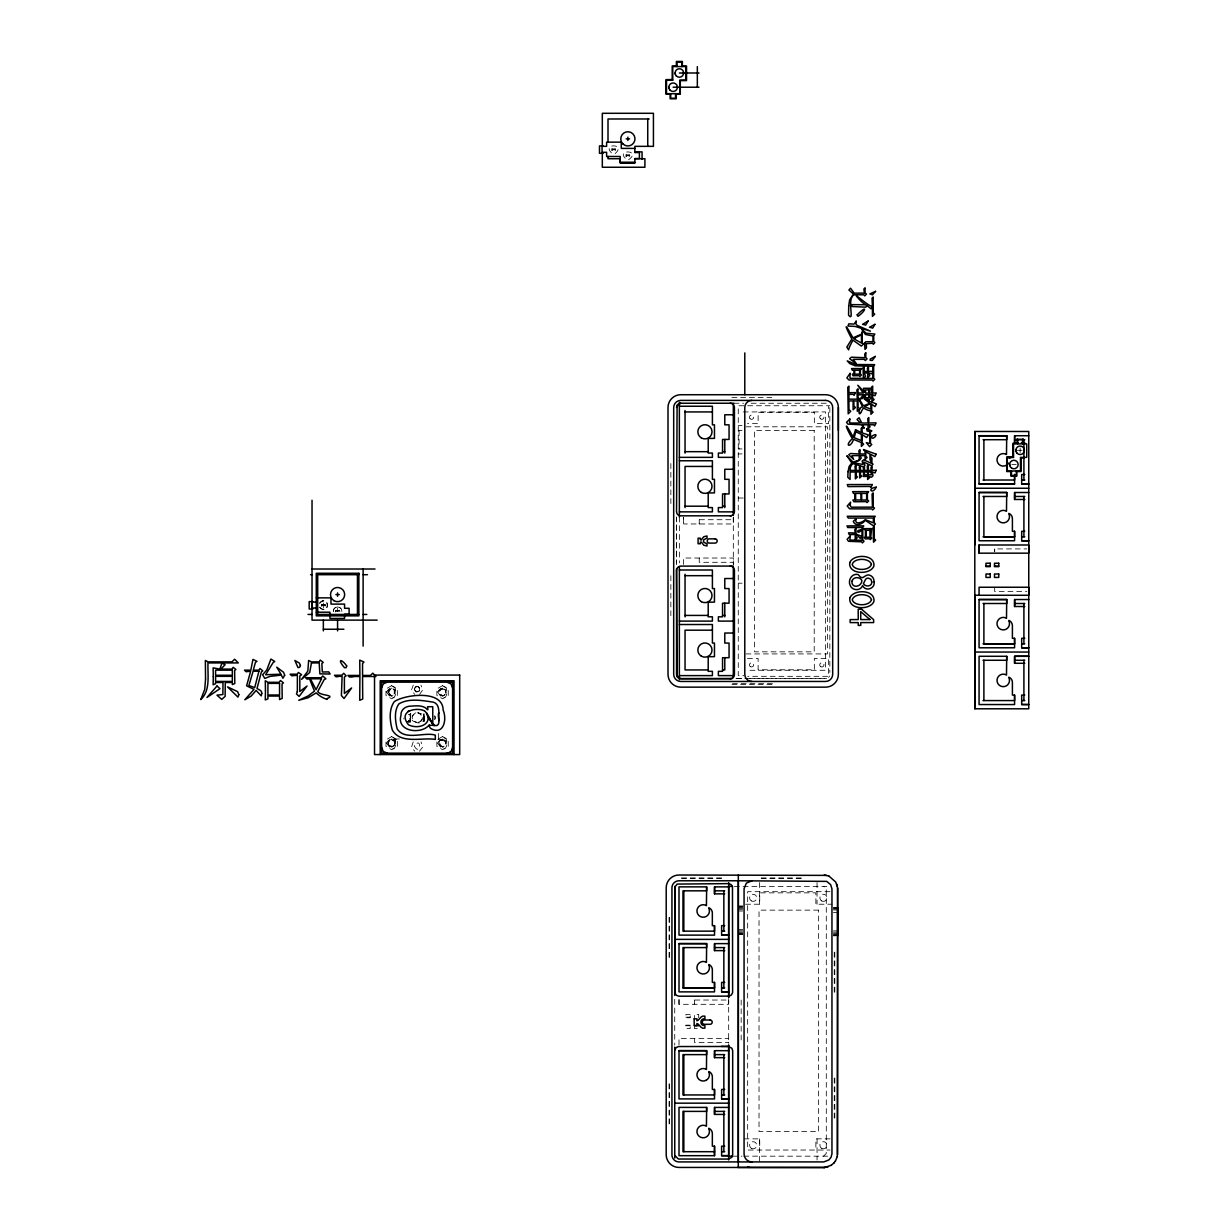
<?xml version="1.0" encoding="UTF-8"?>
<svg xmlns="http://www.w3.org/2000/svg" width="1229" height="1229" viewBox="0 0 1229 1229"><rect width="100%" height="100%" fill="white"/><g stroke="black" fill="none" stroke-linecap="round" stroke-linejoin="round"><path stroke-width="0.75" stroke-dasharray="5 3.75" d="M410.563 721.761L407.49 721.746L410.578 721.776L410.517 713.619L410.425 721.623L407.567 721.669L410.532 721.73L410.517 713.619L410.378 721.577L407.629 721.607L410.425 721.623L410.455 713.665L410.471 721.669L407.49 721.746L410.578 721.776L410.578 713.542L410.578 721.776L407.46 721.776L410.563 721.761L408.274 720.962L409.81 721.008L409.81 714.326L408.305 714.402M423.974 713.88L423.498 721.915M676.534 564.679L676.534 517.255M679.007 1044.804L679.007 1038.367L728.689 1038.367L728.689 1043.191M679.007 1004.308L679.007 997.764L679.007 1004.308L728.689 1004.308L728.689 997.764L728.674 1043.283M683.631 564.464L683.631 558.027L733.314 558.027L733.314 564.464L733.314 517.025M733.314 517.424L733.314 523.969L683.631 523.969L683.631 517.424M694.615 1038.367L694.615 1042.622L728.689 1042.622M694.615 1000.037L694.615 1004.308L694.615 1000.037L728.689 1000.037M699.24 558.027L699.24 562.298L733.314 562.298M699.24 519.713L699.24 523.969L699.24 519.713L733.314 519.713M834.23 1118.052L834.245 1075.467M834.23 992.141L834.245 949.556M834.798 1118.098L834.798 1075.513M834.798 992.202L834.798 949.618M994.676 587.247L994.676 591.502L1026.845 591.502M994.676 548.917L994.676 551.76L994.676 548.917L1026.845 548.917M423.836 721.577L423.636 713.542L423.667 721.746M423.913 713.819L424.266 721.146M424.205 721.223L424.451 716.015M415.694 687.057C417.752 683.554 421.132 691.942 419.734 689.5C420.134 684.43 412.161 687.825 417.968 686.565M416.616 692.065L415.694 691.727L419.442 690.898L416.984 692.111L414.281 689.392L415.586 691.666M333.32 611.458C332.829 605.743 342.323 605.743 341.831 611.458M414.48 689.269L414.496 689.039M445.405 741.64C433.96 734.988 443.577 755.958 445.758 741.947M418.321 691.604L417.23 691.896M445.774 744.129L445.881 742.377M404.034 717.997L403.711 718.934M445.804 693.233L445.436 690.375M394.709 743.991C395.861 738.69 386.72 739.566 388.779 744.513M394.632 744.252C397.028 736.908 384.554 740.933 388.963 745.189M414.572 688.593L415.479 686.95L414.526 688.824M394.908 744.144L394.14 745.22L394.816 744.421M319.525 603.516C329.341 593.069 330.079 617.265 319.601 607.28M419.504 690.79L419.488 688.163M418.521 687.057L419.319 687.856M434.82 719.134L434.759 716.108M394.279 745.296L393.096 746.08M445.067 694.508C441.703 699.224 435.773 687.334 444.391 689.346M434.728 719.672L435.558 717.782L434.82 715.739M413.205 741.932L411.531 747.094L414.726 751.211M413.282 685.091L411.485 690.007L414.711 694.416M444.975 694.416C438.569 700.1 437.34 685.26 444.437 689.577M393.618 745.911L392.604 746.295M419.504 694.416L422.745 690.007L420.948 685.091M419.488 751.211L422.699 747.094L421.025 741.932M444.084 746.141L443.147 746.464M615.13 153.61C626.759 143.347 600.597 143.209 612.226 153.61M611.827 150.307L615.529 148.893L615.529 150.307L611.827 150.307L611.827 148.893L615.529 148.893M626.022 156.283L629.724 154.854L629.724 156.283L626.022 156.283L626.022 154.854L629.724 154.854M321.537 606.02L325.224 604.607L325.224 606.02L321.537 606.02L321.537 604.607L325.224 604.607M335.732 611.996L335.732 610.567L339.419 610.567L339.419 611.996M415.571 712.789C400.931 725.218 433.284 725.218 418.643 712.789M418.367 722.329C424.573 720.962 421.639 710.869 415.663 713.066C406.661 717.244 417.491 727.368 423.667 720.793M392.681 746.356L389.47 745.726M628.618 159.755C642.583 149.37 613.148 149.308 627.128 159.755M443.3 746.387L441.964 746.464M322.244 600.92L323.35 600.781M336.469 607.172L337.576 607.018A4.255 4.255 0 0 1 341.831 611.274M823.507 1156.182L826.287 1153.401L826.287 889.258L825.489 887.23L823.507 886.386M391.513 739.704L396.721 739.336M391.959 746.51L391.068 746.464M409.81 721.008L407.859 721.392L410.271 721.469L410.394 713.726L410.332 721.531L407.69 721.561M445.589 741.993C442.962 735.126 434.928 745.435 442.225 746.387M410.025 721.223L407.982 721.254L410.025 721.223L410.025 714.11M731.885 397.566L774.47 397.566M733.99 403.25L743.653 403.235M751.165 403.25L825.581 403.235A4.255 4.255 0 0 1 826.687 403.389M743.929 405.754L738.26 405.754L738.26 675.474L743.929 675.474M747.693 405.754L828.53 405.754L828.53 423.636L814.335 423.636L814.335 412.283L758.124 412.283L758.124 423.636L747.478 423.636M743.238 411.93L825.565 411.93L825.565 670.281L747.063 670.281M738.26 425.526L742.039 425.526M746.034 426.801L827.409 426.801L827.409 653.92L746.034 653.92M738.26 430.488L742.039 430.488M738.26 448.938L742.039 448.938M1017.12 450.29L1022.405 450.29M738.26 453.916L742.039 453.916M1011.851 464.531L1016.214 464.531M738.26 498.022L743.929 498.022M738.26 583.191L742.039 583.191M321.23 605.037L325.746 605.037M335.732 610.567L339.419 610.567M335.333 611.274L339.972 611.274M747.478 658.437L758.124 658.437L758.124 669.79L814.335 669.79L814.335 658.437L828.53 658.437L828.53 676.319L747.693 676.319M736.678 678.608L825.581 678.623A4.255 4.255 0 0 0 826.687 678.485M736.033 678.623L747.462 678.623M749.367 678.623L825.581 678.623M732.453 683.739L773.901 683.739M731.885 684.307L774.47 684.307M395.677 738.952L399.41 738.952M681.542 877.921L724.127 877.921M761.212 877.921L803.797 877.921M681.542 878.428L724.127 878.428M761.212 878.428L803.797 878.428M734.358 886.386L828.192 886.386M830.005 891.686L747.662 891.686L747.662 1150.037L830.005 1150.037M745.527 904.221L759.722 904.221L759.722 892.853L815.872 892.853L815.872 904.221L831.956 904.221M738.322 906.065L742.654 906.065M738.322 906.234L742.654 906.234M738.322 906.725L742.654 906.725M738.322 907.509L742.654 907.509M833.385 907.647L837.61 907.647M833.385 908.139L837.61 908.139M738.322 908.538L742.654 908.538M833.385 908.938L837.61 908.938M738.322 909.737L742.654 909.737M833.385 909.967L837.61 909.967M738.322 911.027L742.654 911.027M833.385 912.456L837.61 912.456M738.322 929.477L742.654 929.477M738.322 930.768L742.654 930.768M833.385 930.906L837.61 930.906M738.322 931.966L742.654 931.966M833.385 932.196L837.61 932.196M738.322 932.995L742.654 932.995M833.385 933.395L837.61 933.395M738.322 933.779L742.654 933.779M739.766 934.286L742.654 934.286M738.322 934.455L742.654 934.455M833.385 934.409L837.61 934.409M833.385 935.208L837.61 935.208M833.385 935.868L837.61 935.699M685.92 1017.197L690.176 1017.197M685.92 1025.723L690.176 1025.723M697.273 1028.565L694.431 1028.565L694.431 1025.723M744.067 1138.868L759.722 1138.868L759.722 1150.221M830.097 1138.868L815.872 1138.868L815.872 1150.221M732.469 1156.166L741.947 1156.166M743.852 1156.166L828.192 1156.182M442.855 739.72L437.355 739.336L442.717 739.704M418.367 713.004L421.962 714.034M611.827 148.893L615.529 150.307M626.022 154.854L629.724 156.283M321.537 604.607L325.224 606.02M390.346 746.141L389.255 745.527M444.867 689.699L445.589 690.898M445.512 741.41L445.774 742.5M423.897 721.531L423.667 713.573M1020.131 447.894L1020.131 452.533M829.836 407.49L829.836 672.447M817.055 882.56L817.055 904.221M817.055 1138.868L817.055 1159.992M759.568 882.56L759.568 904.221M759.568 1138.868L759.568 1161.912M741.164 1000.037L741.164 1042.622M739.075 430.488L739.075 448.938M698.702 1017.766L698.702 1014.371L694.431 1014.371L694.431 1017.766M683.631 517.424L683.631 523.969M679.36 517.025L679.36 562.928M676.534 516.933L676.534 563.005M674.736 999.269L674.736 1045.172M670.85 463.563L670.85 506.148M670.85 575.71L670.85 618.295M669.636 917.341L669.636 959.926M669.621 1083.87L669.621 1126.455M669.068 917.402L669.068 959.987M669.068 1083.917L669.068 1126.501M438.553 733.406L438.553 738.952M410.716 713.404L410.716 721.915M337.576 608.263L337.576 611.274M323.35 603.009L323.35 610.629M319.663 602.901A4.255 4.255 0 0 1 326.084 601.764A4.255 4.255 0 0 1 326.084 608.294A4.255 4.255 0 0 1 319.663 607.157M333.32 611.274A4.255 4.255 0 0 1 337.576 607.018M829.268 405.37A4.255 4.255 0 0 1 829.514 405.862M829.514 675.996A4.255 4.255 0 0 1 828.592 677.379M386.705 691.988C397.996 711.699 399.671 673.354 386.705 691.988M386.705 743.099C397.996 762.81 399.671 724.449 386.705 743.099M388.256 692.065C395.492 705.584 397.72 679.345 388.256 692.065M388.548 692.081C395.139 704.478 397.259 680.405 388.548 692.081M414.281 745.926C420.072 757.141 422.377 735.587 414.281 745.803M437.801 691.988C449.092 711.699 450.766 673.354 437.801 691.988M437.801 743.099C449 762.794 450.889 724.465 437.801 743.099M391.667 685.659L385.983 688.931L385.983 695.491L391.667 698.763L397.336 695.491L397.336 688.931L391.667 685.659M391.667 688.117L388.118 690.16L388.118 694.262L391.667 696.305L395.216 694.262L395.216 690.16L391.667 688.117M442.563 685.659L436.879 688.931L436.879 695.491L442.563 698.763L448.247 695.491L448.247 688.931L442.563 685.659M442.563 688.117L439.014 690.16L439.014 694.262L442.563 696.305L446.112 694.262L446.112 690.16L442.563 688.117M391.667 736.555L385.983 739.843L385.983 746.387L391.667 749.675L397.336 746.387L397.336 739.843L391.667 736.555M391.667 739.013L388.118 741.072L388.118 745.158L391.667 747.217L395.216 745.158L395.216 741.072L391.667 739.013M442.563 736.555L436.879 739.843L436.879 746.387L442.563 749.675L448.247 746.387L448.247 739.843L442.563 736.555M442.563 739.013L439.014 741.072L439.014 745.158L442.563 747.217L446.112 745.158L446.112 741.072L442.563 739.013M410.087 721.285L407.92 721.315L410.163 721.346M410.225 721.423L407.798 721.454L410.225 721.423M410.501 721.7L407.521 721.715L410.501 721.7M814.212 430.396L754.591 430.396L754.591 651.831L814.212 651.831L814.212 430.396M818.637 910.136L759.03 910.136L759.03 1131.586L818.637 1131.586L818.637 910.136M690.176 1014.371L685.92 1014.371L685.92 1017.766L690.176 1017.766L690.176 1014.371M690.176 1025.155L685.92 1025.155L685.92 1028.565L690.176 1028.565L690.176 1025.155M750.074 418.72A2.135 2.135 0 0 0 753.638 417.768A2.135 2.135 0 0 0 751.042 415.172A2.135 2.135 0 0 0 750.074 418.72M820.342 418.72A2.135 2.135 0 0 0 823.906 417.768A2.135 2.135 0 0 0 821.295 415.172A2.135 2.135 0 0 0 820.342 418.72M750.52 666.702A2.135 2.135 0 0 0 753.715 664.858A2.135 2.135 0 0 0 750.52 663.015A2.135 2.135 0 0 0 750.52 666.702M820.788 666.702A2.135 2.135 0 0 0 823.983 664.858A2.135 2.135 0 0 0 820.788 663.015A2.135 2.135 0 0 0 820.788 666.702M821.663 900.903A3.549 3.549 0 0 0 826.994 897.831A3.549 3.549 0 0 0 821.663 894.758A3.549 3.549 0 0 0 821.663 900.903M821.663 1148.332A3.549 3.549 0 0 0 826.994 1145.259A3.549 3.549 0 0 0 821.663 1142.171A3.549 3.549 0 0 0 821.663 1148.332M751.395 900.903A3.549 3.549 0 0 0 756.726 897.831A3.549 3.549 0 0 0 751.395 894.758A3.549 3.549 0 0 0 751.395 900.903M751.395 1148.332A3.549 3.549 0 0 0 756.726 1145.259A3.549 3.549 0 0 0 751.395 1142.171A3.549 3.549 0 0 0 751.395 1148.332"/><path stroke-width="1.5" d="M438.784 720.547C438.338 715.063 440.904 704.54 433.391 702.158C422.407 700.545 408.919 697.903 398.903 703.894C393.864 710.854 395.262 720.931 397.151 728.843C404.694 741.072 424.681 731.685 435.312 735.126L435.312 739.443C422.93 737.093 400.331 744.636 392.312 729.995C389.762 721.008 388.656 709.609 394.294 701.621C405.155 694.37 443.039 689.5 443.116 710.024C447.356 719.887 443.3 736.14 430.427 728.259C426.647 723.128 433.745 726.216 437.125 725.463C441.165 723.113 436.956 715.816 438.784 712.743M706.66 1107.421L706.429 1126.21A6.253 6.253 0 0 0 701.728 1125.472L700.177 1126.056A6.253 6.253 0 0 0 697.703 1134.536A6.253 6.253 0 0 0 706.183 1137.04L707.489 1136.072A6.253 6.253 0 0 0 708.672 1128.56L708.841 1128.314A5.684 5.684 0 0 1 712.344 1133.568L712.344 1146.196L714.525 1146.196L714.525 1155.675L679.007 1155.675L679.007 1107.406L706.66 1107.421L706.614 1111.385L682.971 1111.385L682.971 1151.696L714.525 1151.696M706.66 886.877L706.429 905.665A6.253 6.253 0 0 0 701.728 904.928L700.177 905.512A6.253 6.253 0 0 0 697.703 913.977A6.253 6.253 0 0 0 706.168 916.481L707.489 915.528A6.253 6.253 0 0 0 708.672 908.016L708.841 907.755A5.684 5.684 0 0 1 712.344 913.009L712.344 925.652L714.525 925.652L714.525 931.136L682.971 931.152L682.971 890.825L706.66 890.825L706.614 886.862L678.992 886.862L678.992 935.115L714.525 935.131L714.525 925.652M706.153 1080.276L707.489 1079.323A6.253 6.253 0 0 0 708.672 1071.811L708.841 1071.55A5.684 5.684 0 0 1 712.344 1076.804L712.344 1089.447L714.525 1089.447L714.525 1098.926L679.007 1098.91L679.007 1050.657L706.66 1050.672L706.429 1069.46A6.253 6.253 0 0 0 701.728 1068.723L700.177 1069.307A6.253 6.253 0 0 0 697.703 1077.772A6.253 6.253 0 0 0 706.183 1080.276M714.525 982.401L714.525 991.88L679.007 991.88L679.007 943.611L706.66 943.626L706.429 962.415A6.253 6.253 0 0 0 701.728 961.677L700.192 962.261A6.253 6.253 0 0 0 697.703 970.741A6.253 6.253 0 0 0 706.168 973.245L707.489 972.277A6.253 6.253 0 0 0 708.672 964.765L708.841 964.519A5.684 5.684 0 0 1 712.344 969.773L712.344 982.401L714.525 982.401L714.525 987.901L682.971 987.901M714.525 1155.675L714.525 1146.196M738.352 1161.927L738.352 880.778L826.718 881.377L830.635 884.665L831.956 888.874L831.956 1153.77L831.004 1157.334L828.93 1159.915L823.829 1161.912L679.038 1161.927A7.097 7.097 0 0 1 674.03 1159.853L673.308 1159.008A7.097 7.097 0 0 1 671.94 1154.83L671.94 887.876A7.097 7.097 0 0 1 673.292 883.712L674.014 882.868A7.097 7.097 0 0 1 679.038 880.778L738.352 880.778M837.61 1154.599L837.61 887.983L835.735 882.023L828.884 876.062M837.625 887.983L837.302 1156.535M838.362 430.488L838.362 407.49A12.782 12.782 0 0 0 825.581 394.724L680.789 394.724A12.782 12.782 0 0 0 668.008 407.49L668.008 674.368A12.782 12.782 0 0 0 680.789 687.149L825.581 687.149A12.782 12.782 0 0 0 838.362 674.368L838.362 407.49M974.797 545.015L974.797 431.471L1028.75 431.487L1028.75 708.795L974.797 708.795L974.797 595.266L1028.75 595.282L1028.75 587.247L979.067 587.247L979.067 595.282M979.067 553.173L979.067 545L1028.75 545L1028.75 553.173L979.067 553.173L979.067 545M983.031 660.265L1006.735 660.265L1006.72 656.301L1006.49 675.09A6.253 6.253 0 0 0 1001.789 674.352L1000.252 674.936A6.253 6.253 0 0 0 997.764 683.401A6.253 6.253 0 0 0 1006.244 685.905L1007.55 684.952A6.253 6.253 0 0 0 1008.732 677.44L1008.901 677.194A5.684 5.684 0 0 1 1012.404 682.433L1012.404 695.076L1014.586 695.076L1014.586 700.576L983.031 700.576M1014.586 638.312L1014.586 647.791L979.067 647.791L979.067 599.522L1006.72 599.537L1006.49 618.325A6.253 6.253 0 0 0 1001.789 617.588L1000.252 618.172A6.253 6.253 0 0 0 997.764 626.652A6.253 6.253 0 0 0 1006.244 629.156L1007.55 628.188A6.253 6.253 0 0 0 1008.732 620.676L1008.901 620.43A5.684 5.684 0 0 1 1012.404 625.669L1012.404 638.312L1014.586 638.312L1014.586 643.812L983.891 643.812L983.891 603.5M1014.586 531.281L1014.586 540.76L979.067 540.745L979.067 492.491L1006.72 492.506L1006.49 511.295A6.253 6.253 0 0 0 1001.789 510.557L1000.252 511.141A6.253 6.253 0 0 0 997.764 519.606A6.253 6.253 0 0 0 1006.244 522.11L1007.55 521.157A6.253 6.253 0 0 0 1008.732 513.645L1008.901 513.399A5.684 5.684 0 0 1 1012.404 518.638L1012.404 531.281L1014.586 531.281L1014.586 536.781L983.891 536.781L983.891 496.47M983.031 480.017L1014.586 480.017L1014.586 474.517L1014.586 483.996L979.052 483.996L979.067 435.727L1006.72 435.742L1006.49 454.53A6.253 6.253 0 0 0 1001.789 453.793L1000.252 454.377A6.253 6.253 0 0 0 997.764 462.857A6.253 6.253 0 0 0 1006.244 465.345L1007.55 464.393A6.253 6.253 0 0 0 1008.579 463.118M1014.586 695.076L1014.586 704.555L979.067 704.54L979.067 656.286L1006.72 656.301M724.711 950.616L714.525 950.616L714.556 943.626L728.674 943.626M724.711 893.852L714.525 893.852L714.556 886.877L728.674 886.877M724.711 1057.647L714.525 1057.647L714.556 1050.672L728.674 1050.672M724.711 1114.411L714.525 1114.411L714.556 1107.421L728.674 1107.421M1017.981 442.717L1014.586 442.717L1014.616 435.742L1028.75 435.742M1024.771 499.481L1014.586 499.481L1014.616 492.506L1028.75 492.506M1014.586 663.276L1014.616 656.301L1028.75 656.286L1014.616 656.301L1014.586 663.276L1024.771 663.276M1024.771 606.511L1014.586 606.511L1014.616 599.537L1028.75 599.537M714.525 893.852L714.556 886.862M714.525 950.616L714.556 943.611M714.525 1057.647L714.556 1050.657M714.525 1114.411L714.556 1107.406M1014.586 442.717L1014.616 435.727M1014.586 499.481L1014.616 492.491M1014.586 606.511L1014.616 599.522M381.62 687.856L383.279 683.831L387.304 682.172M452.595 747.478L451.581 750.735L448.862 752.809M731.393 515.796L680.805 515.827A4.255 4.255 0 0 1 676.534 511.571L677.102 405.37L680.789 403.235L733.99 403.25M674.844 1155.475L678.377 1159.024L728.413 1159.07L731.854 1157.319L732.668 1154.814L732.684 1050.749L731.869 1048.245L728.428 1046.494L678.362 1046.54L676.027 1047.738L674.829 1050.073M837.333 1156.474L835.413 1161.052M429.274 724.803C421.747 734.911 396.107 731.885 400.977 715.293C400.577 709.824 405.585 706.045 410.701 706.153C415.356 705.861 420.487 705.2 424.804 707.428C427.093 708.396 428.552 712.759 427.584 706.706L432.746 706.706L432.823 723.174L434.313 725.571M381.973 685.905L382.388 685.014M382.05 685.674L382.265 685.229M833.892 1163.049L835.428 1161.006M424.297 710.869C417.63 707.136 397.121 710.178 408.427 724.757C419.104 730.256 434.774 723.282 425.08 711.238M831.111 1165.369L833.907 1162.987M408.704 710.93L408.074 711.238M826.564 875.386L678.992 875.017A12.782 12.782 0 0 0 666.21 887.799L666.195 1154.661A12.782 12.782 0 0 0 678.976 1167.442L824.767 1167.489L831.142 1165.322M449.322 752.624L446.926 753.147M729.074 996.151L731.424 994.968L732.622 992.617L732.469 886.57L730.932 884.434L728.428 883.62L677.102 884.081L674.829 887.215L674.998 993.262L676.534 995.398L679.038 996.212L728.689 996.135M823.829 1167.55L828.3 1166.705M339.112 676.319L336.116 676.856L334.534 675.259L341.754 675.259L343.705 673.323L346.163 675.796L344.397 677.025L344.397 693.417L351.632 687.948L344.043 698.518L341.401 695.522L342.108 676.319L337.529 676.319M676.534 568.766L677.102 676.503L680.789 678.623L730.994 678.608M752.025 880.763L746.402 883.083L744.067 888.705L744.067 1153.954A7.942 7.942 0 0 0 752.025 1161.912M353.568 676.503L349.512 677.025L347.93 675.443L359.913 675.443L359.728 660.111L363.968 662.047L362.555 663.46L362.555 675.443L370.482 675.443L372.771 673.154L375.951 676.503L362.555 676.503L362.724 699.055L359.728 700.284L359.913 676.503L350.926 676.503M1024.172 457.941L1021.053 457.956L1021.053 471.552L1016.859 471.552L1016.859 476.099L1010.899 476.099L1010.899 471.552L1006.72 471.552L1006.72 456.942L1012.957 456.865L1012.957 443.3L1017.151 443.3L1017.151 438.768M679.376 72.987L698.978 72.987M673.123 87.213L698.978 87.213M649.173 118.983L608.002 118.983L608.002 142.149M626.175 138.862L629.571 138.862M603.178 145.913L599.491 145.913L599.491 153.287L603.178 153.287M634.871 148.402L621.306 148.402L621.229 142.149L606.619 142.149L606.619 146.343L602.072 146.343L602.072 152.304L606.619 152.304L606.619 156.482L620.215 156.482L620.246 162.735L634.871 162.735M634.686 151.874L642.076 151.874L642.076 159.263M634.871 158.725L644.902 158.725L644.902 167.252L602.318 167.252L602.318 152.304M621.06 162.243L634.686 162.243M679.36 406.246L712.405 406.246L712.405 424.819L714.464 424.819L714.464 438.369L708.211 438.446L708.211 453.055L712.405 453.055L712.405 457.357L679.36 457.357M685.045 411.93L712.405 411.93M733.314 414.772L724.787 414.772L724.787 424.819L729.058 424.819L729.058 439.429L722.544 439.46L722.544 453.102L718.366 453.055L718.366 457.357L733.314 457.357M979.067 435.727L1006.72 435.742M983.031 439.705L1006.735 439.705L1006.674 435.727M1014.616 439.705L1024.771 439.705M1021.376 442.717L1024.771 442.717M685.045 451.673L708.211 451.673M722.544 451.673L724.787 451.673M679.36 460.767L712.405 460.767L712.405 479.325L714.464 479.325L714.464 492.89L708.211 492.952L708.211 507.577L712.405 507.577L712.405 511.863L679.36 511.863M712.405 466.436L685.045 466.436L685.045 507.608M733.314 469.278L724.787 469.278L724.787 479.325L729.058 479.325L729.058 493.935L722.544 493.981L722.544 507.608L718.366 507.577L718.366 511.863L733.314 511.863M1024.771 474.517L1021.683 474.517L1021.683 483.98L1028.75 483.996L1021.683 483.98M1021.683 480.017L1024.771 480.017M979.067 483.996L1014.586 483.996M974.812 488.251L1028.75 488.251M979.067 492.491L1006.72 492.506M983.031 496.47L1006.735 496.47L1006.674 492.491M1014.616 496.47L1024.771 496.47M685.045 506.194L708.211 506.194M722.544 506.194L724.787 506.194M1024.771 531.281L1021.683 531.281L1021.683 540.729L1028.75 540.745L1021.683 540.729M983.031 536.781L1014.586 536.781M1021.683 536.781L1024.771 536.781M733.314 566.077L680.789 566.108A4.255 4.255 0 0 0 676.534 570.364L676.534 674.429A4.255 4.255 0 0 0 680.805 678.7L732.223 678.623M985.981 566.077L990.236 566.077M994.491 566.077L998.762 566.077M312.028 569.012L375.014 569.012M679.36 569.995L712.405 569.995L712.405 588.568L714.464 588.568L714.464 602.118L708.211 602.195L708.211 616.804L712.405 616.804L712.405 621.106L679.36 621.106M310.599 574.696L312.028 574.696M358.868 574.696L317.697 574.696L317.697 614.439L358.868 614.439M363.123 574.696L367.456 574.696M685.045 575.679L712.405 575.679M733.314 578.521L724.787 578.521L724.787 588.568L729.058 588.568L729.058 603.178L722.544 603.209L722.544 616.85L718.366 616.804L718.366 621.106L733.314 621.106M335.886 594.575L339.265 594.575M316.314 597.862L330.939 597.862L331 604.115L344.566 604.115L344.566 608.294L349.113 608.294L349.113 614.254L344.566 614.254L344.566 618.448L329.94 618.448L329.91 612.196L316.314 612.196M979.067 599.522L1006.72 599.537M312.873 601.626L309.186 601.626L309.186 609.016L312.873 609.016M316.314 602.056L311.767 602.056L311.767 608.017L316.314 608.017M983.031 603.5L1006.735 603.5L1006.674 599.522M1014.616 603.5L1024.771 603.5M308.018 614.439L312.028 614.439M363.123 614.439L366.856 614.439M685.045 615.422L708.211 615.422M722.544 615.422L724.787 615.422M377.165 620.123L312.028 620.123L312.028 500.218M679.36 624.516L712.405 624.516L712.405 643.074L714.464 643.074L714.464 656.639L708.211 656.701L708.211 671.326L712.405 671.326L712.405 675.612L679.36 675.612M323.35 629.248L343.905 629.248M712.405 630.185L685.045 630.185L685.045 669.943L708.211 669.943M733.314 633.027L724.787 633.027L724.787 643.074L729.058 643.074L729.058 657.684L722.544 657.73L722.544 671.357L718.366 671.326L718.366 675.612L733.314 675.612M1024.771 638.312L1021.683 638.312L1021.683 647.775L1028.75 647.791L1021.683 647.775M983.031 643.812L1014.586 643.812M1021.683 643.812L1024.771 643.812M974.812 652.046L1028.75 652.046M1014.616 660.265L1024.771 660.265M722.544 669.943L724.787 669.943L724.787 657.715M1024.771 695.076L1021.683 695.076L1021.683 704.524L1028.75 704.54L1021.683 704.524M1021.683 700.576L1024.771 700.576M732.469 886.386L728.674 886.386L728.674 997.364L728.674 882.606M714.556 890.825L724.711 890.825M724.711 925.652L721.623 925.652L721.623 935.1L728.674 935.115L721.623 935.1M721.623 931.152L724.711 931.152M674.752 939.371L728.674 939.371M679.007 943.611L706.66 943.626L706.614 947.59L682.971 947.59L682.971 987.901M714.556 947.59L724.711 947.59M724.711 982.401L721.623 982.401L721.623 991.864L728.689 991.88L721.623 991.864M714.525 987.901L683.831 987.901L683.831 947.59M721.623 987.901L724.711 987.901M721.239 1046.401L728.689 1046.401M679.007 1050.657L706.66 1050.672L706.614 1054.62L682.971 1054.62L682.971 1094.947L714.525 1094.947L714.525 1089.447M714.556 1054.62L724.711 1054.62M724.711 1089.447L721.623 1089.447L721.623 1098.895L728.674 1098.91L721.623 1098.895M721.623 1094.947L724.711 1094.947M674.752 1103.166L728.674 1103.166M714.556 1111.385L724.711 1111.385M724.711 1146.196L721.623 1146.196L721.623 1155.659L728.689 1155.675L721.623 1155.659M721.623 1151.696L724.711 1151.696M732.469 1156.166L728.674 1156.166L728.674 1045.203L728.674 1159.93M738.276 1167.442L824.751 1167.489M446.926 682.172L450.935 683.831L452.595 687.856M387.304 753.147L383.279 751.487L381.62 747.478M824.198 875.033L828.914 876.062M747.785 1167.089L749.429 1167.412M433.883 725.448L427.523 716.323M738.276 1167.489L738.322 875.079M427.4 715.232L433.345 725.018M426.647 712.866L433.238 724.864M836.795 884.296L837.318 886.17M1015.876 450.29L1016.014 451.396M1009.624 464.531L1009.777 465.622M675.105 72.987L675.259 74.093M668.868 87.213L669.006 88.319M1023.911 439.705L1023.911 480.017M1023.911 496.47L1023.911 536.781M1023.911 603.5L1023.911 643.812M1023.911 660.265L1023.911 700.576M1023.112 438.768L1023.112 443.3M1022.543 443.869L1022.543 439.337L1017.72 439.337L1017.72 443.869M1016.291 470.984L1016.291 475.531L1011.467 475.531L1011.467 470.984M983.891 439.705L983.891 480.017M983.891 660.265L983.891 700.576M974.797 431.487L974.812 708.795M837.61 907.478L837.61 935.868M744.789 352.907L744.789 394.724M733.314 404.187L733.314 515.12M733.314 566.753L733.314 677.671M724.787 439.46L724.787 453.102M724.787 493.966L724.787 507.608M724.787 603.193L724.787 616.85M723.85 890.825L723.85 931.152M723.85 947.59L723.85 987.901M723.85 1054.62L723.85 1094.947M723.85 1111.385L723.85 1151.696M698.702 1025.723L694.431 1025.723M697.335 66.658L697.335 87.213M685.045 410.517L685.045 453.102M685.045 574.266L685.045 616.85M683.831 890.825L683.831 931.152M683.831 1054.62L683.831 1094.947M683.831 1111.385L683.831 1151.696M681.788 66.566L681.788 62.018L676.949 62.018L676.949 66.566M679.36 402.282L679.36 517.025M679.36 566.753L679.36 679.591M675.535 93.681L675.535 98.228L670.711 98.228L670.711 93.681M674.752 886.401L674.736 995.444M674.736 1047.093L674.752 1158.025M647.744 118.983L647.744 146.343M627.881 137.172L627.881 140.552M608.002 156.482L608.002 158.725L620.23 158.725L620.246 162.996L634.871 162.996L634.871 158.541L639.403 158.541L639.403 152.58L634.871 152.58L634.871 146.343L653.429 146.343L653.429 113.298L602.318 113.298L602.318 146.343M454.023 754.575L454.023 680.758L380.207 680.758L380.207 754.575M363.123 569.012L363.123 646.116M357.455 574.696L357.455 614.439M337.576 592.885L337.576 596.265M337.576 620.261L337.576 630.892M323.35 619.938L323.35 630.892M1010.745 457.864A5.684 5.684 0 0 0 1008.901 456.635L1008.732 456.881A6.253 6.253 0 0 1 1009.316 458.402M676.534 407.506A4.255 4.255 0 0 1 680.789 403.25M751.887 681.465A7.097 7.097 0 0 1 744.789 674.368L744.789 407.49A7.097 7.097 0 0 1 751.887 400.393M730.164 678.7A4.255 4.255 0 0 0 734.42 674.429L734.435 570.364A4.255 4.255 0 0 0 730.18 566.108M730.164 515.827A4.255 4.255 0 0 0 734.42 511.571L734.435 407.506A4.255 4.255 0 0 0 730.18 403.25M694.17 1018.81L694.17 1025.508L696.904 1025.508L696.904 1023.48C699.593 1023.957 700.607 1029.38 704.893 1028.166L704.893 1025.508C699.593 1026.369 699.593 1017.95 704.893 1018.81L704.893 1016.153C700.607 1014.939 699.593 1020.362 696.904 1020.838L696.904 1018.81L694.17 1018.81M850.176 505.303L851.236 507.193L872.467 507.162L872.068 494.027L873.204 492.875L873.22 506.901L874.48 508.176L872.713 509.943L871.96 508.929L849.685 508.821L847.196 506.056L850.591 502.139L850.176 505.303M311.444 662.923L309.693 672.524L301.581 679.314L307.834 671.126L308.633 660.465L311.444 661.878L319.033 661.878L320.262 660.111L323.258 662.4L321.844 663.46L322.336 672.002L328.804 671.894L330.125 674.03L319.863 673.861L319.202 662.923L311.444 662.923M265.464 690.683L265.28 699.931L267.922 698.871L267.922 696.06L279.551 696.06L279.551 699.578L282.194 698.349L282.025 684.077L283.438 682.848L280.442 680.543L279.198 682.31L267.922 682.31L265.28 680.728L265.464 690.683M848.732 305.913L848.563 315.131C855.123 323.212 846.243 297.879 854.216 294.791L863.941 294.776L864.709 295.912L866.46 294.13L865.078 292.748L865.062 287.816L863.926 288.953L864.325 293.132L854.216 293.147L850.545 288.216L848.901 289.998L853.51 294.084L849.608 299.968L848.732 305.913M205.55 678.961L204.751 689.269L200.788 699.578C210.789 690.16 207.424 675.059 208.008 662.923L238.318 662.923L234.616 659.22L231.974 661.878L208.008 661.878L205.366 660.465L205.55 678.961M213.293 676.58L213.124 684.783L215.582 683.723L215.582 682.494L222.987 682.494L222.864 694.539L216.995 695.168L221.758 699.409L225.122 696.367L225.276 682.494L232.327 682.494L232.327 684.599L234.8 683.539L234.616 670.512L235.845 669.452L233.203 667.332L231.974 669.098L220.867 669.098L225.107 664.689L221.927 663.107L219.822 669.098L213.124 667.869L213.293 676.58M848.056 471.613L847.78 477.251L850.053 479.402L850.176 468.464A8.142 8.142 0 0 1 851.912 464.654L852.941 463.594L863.434 466.866L864.955 465.345L863.803 462.058L871.515 465.714L873.036 464.193L871.899 463.056L871.883 459.277L870.746 460.414L871.131 463.195L863.68 459.784L862.159 461.182L863.05 464.47L855.83 463.241L854.324 462.703L859.762 460.045L852.941 462.073L846.858 455.775L851.805 462.964L849.131 466.467L848.056 471.613M856.152 321.184L855.968 324.103L857.105 325.362L870.439 331.154L855.2 326.438L847.933 326.038L848.84 323.826L853.986 324.103L856.152 321.184M874.142 582.039C875.171 588.737 865.385 591.948 862.604 585.542C860.592 591.364 851.789 590.75 850.053 585.081C847.733 579.796 852.388 572.76 858.395 574.65C863.588 582.592 864.801 571.562 871.422 576.078A6.76 6.76 0 0 1 873.696 579.228L874.142 582.039M864.617 343.168L864.97 349.359L866.414 347.961L866.291 343.674L872.605 343.275L873.358 344.289L874.879 342.522L873.742 341.508L873.727 335.947L874.864 334.058L866.122 333.197L861.713 329.142L865.416 334.488L872.974 335.947L872.974 341.631L865.754 341.77L864.617 343.168M850.038 373.386L849.976 378.302L872.913 378.409L872.897 371.711L871.883 373.862L868.473 372.971L869.748 375.628L867.72 377.533L867.72 372.986L864.187 372.986L865.569 376.274L863.434 378.286L863.035 367.548L864.171 366.411L864.187 371.465L867.72 371.465L867.336 368.301L868.473 367.164L868.473 371.465L872.897 371.327L872.897 366.273L855.246 365.812L849.715 363.584L847.227 360.88L856.198 364.537L874.664 364.629L873.65 366.534L873.665 378.148L874.802 379.285L873.036 381.051L872.283 380.053L848.901 379.976L846.873 377.933L850.038 373.386M851.989 581.179C851.129 588.968 862.067 587.078 861.852 580.272C859.762 576.539 852.941 576.662 851.989 581.179M297.357 691.481L296.466 693.939L299.108 696.413L307.05 686.012L299.815 691.481L299.815 675.965L301.581 674.736L298.417 672.447L297.172 674.199L290.121 674.199L291.719 675.796L297.357 675.259L297.357 691.481M849.746 562.605C848.071 574.68 870.117 575.203 873.865 566.2C875.555 554.11 853.464 553.588 849.746 562.605M849.807 597.924C848.133 609.999 870.178 610.521 873.911 601.519C875.601 589.428 853.51 588.891 849.807 597.924M261.762 693.417L261.224 695.875L256.124 690.421L251.177 696.06L244.832 699.762L254.004 689.361L246.599 685.843L250.655 671.203L246.077 671.741L244.494 670.158L250.824 670.158L252.944 659.405L256.999 661.34L255.417 662.4L253.297 670.158L258.766 670.158L259.995 668.561L262.806 670.865L261.408 671.91L256.999 688.486L259.688 690.022A3.549 3.549 0 0 1 261.762 693.417M856.183 518.684C853.725 525.782 862.789 522.402 865.277 519.683L873.373 522.832L873.358 518.023L848.225 518.07L847.211 516.288L875.263 516.257L874.126 517.901L874.126 522.694L875.401 523.969L873.496 525.858L865.277 520.313C862.697 524.046 855.338 527.287 853.279 521.342L856.183 518.684M849.838 418.997L849.546 422.546L850.729 423.037L860.331 423.022L857.043 419.488L859.071 417.722L861.729 423.022L868.043 423.022L867.782 418.597L868.795 417.583L868.795 423.006L876.139 422.884L874.618 425.91L873.727 424.773L868.811 424.788L870.071 426.801L868.058 428.829L868.043 424.788L862.62 424.788L864.141 428.322L861.483 424.788L847.856 424.113L846.566 422.284L849.838 418.997M849.485 346.885L848.609 349.881L846.827 347.1L851.881 339.02C846.935 330.002 841.512 317.328 853.018 337.867L861.468 334.196L862.22 331.799L862.236 342.783L863.511 344.043L861.36 346.071L852.895 340.141L849.485 346.885M871.438 564.388C869.487 571.086 854.14 571.101 852.173 564.418C854.124 557.689 869.471 557.689 871.438 564.388M871.499 599.706C869.548 606.404 854.201 606.419 852.219 599.737C854.17 593.008 869.517 593.008 871.499 599.706M701.421 539.7L700.361 539.869L700.361 538.179L698.087 538.179L698.087 543.756L700.361 543.756L700.361 542.066L701.39 542.066L703.787 545.23L707.013 545.968L707.013 543.756L703.91 542.327A2.627 2.627 0 0 1 703.91 539.623L707.013 538.179L707.013 535.967L703.787 536.72L701.421 539.7M850.145 536.136L849.915 540.069L862.021 540.284L862.005 527.518L847.733 527.533L846.965 525.904L863.772 525.874L862.758 527.518L862.789 540.023L864.048 541.282L862.405 542.926L861.652 541.805L848.44 541.313L847.119 539.285L850.145 536.136M346.701 665.918L346.071 667.685L344.443 667.685C336.608 658.345 341.816 658.944 346.701 665.918M238.841 694.646L237.965 697.12L227.565 686.888L237.566 691.604L238.841 694.646M284.667 675.259L282.9 678.254L281.318 675.09L269.95 676.411L264.757 678.439L262.637 674.736L266.785 669.974L270.918 659.051L274.789 661.525L273.207 662.4L265.633 674.736L280.965 674.199L276.74 667.163L283.592 672.309L284.667 675.259M871.807 582.024C872.068 586.725 865.4 587.17 863.403 583.683L865.569 579.381A3.364 3.364 0 0 1 868.304 578.122L870.869 579.212L871.807 582.024M860.669 412.698C858.395 417.092 858.057 407.444 862.466 406.845L858.272 397.628L863.465 405.831L869.779 403.296L865.615 399.901L876.477 403.926L874.971 406.584L871.684 404.187L871.699 410.747L873.082 412.145L870.931 414.296L870.931 410.885A17.36 17.36 0 0 1 865.216 408.95L863.48 407.859L860.669 412.698M258.935 671.203L254.71 687.595L248.888 685.49L253.128 671.203L258.935 671.203M300.429 665.488L299.553 667.332L297.971 667.593L294.883 660.465L299.384 663.107L300.429 665.488M855.799 431.748L854.17 437.693L861.375 440.581L861.36 434.39L855.799 431.748M855.553 429.735L853.156 437.063C841.297 415.448 847.564 431.287 852.404 438.584C843.816 446.45 850.837 448.216 853.54 439.337L861.375 442.609L861.375 446.404L863.649 444.13L862.128 442.609L862.128 434.651L866.675 437.555L868.319 434.897L862.128 432.885L862.113 427.446L861.099 428.46L861.36 432.623L855.553 429.735M866.66 428.829L867.198 431.041L869.702 431.348L869.717 443.485L866.307 442.609L869.594 446.634L871.745 444.483L870.47 443.362L870.455 431.348L871.853 430.841L866.66 428.829M856.336 534.231L860.254 538.394L861.637 536.243L856.336 534.231M864.079 394.724L862.574 398.503L860.177 398.857L863.588 394.724L859.286 394.847L858.395 392.957L863.326 393.08L857.75 385.245L864.709 392.312L863.449 388.272L870.27 388.272L869.517 393.065L871.914 393.065L871.53 387.258L872.667 386.106L872.682 393.065L876.216 392.927L874.956 395.707L872.682 394.709L872.682 398.119L874.08 399.502L871.929 401.653L871.914 394.709L869.517 394.709L870.531 398.503L869.026 400.147L868.396 399.256L864.479 399.394L864.079 394.724M327.252 698.579L326.96 699.409L323.98 698.21A28.482 28.482 0 0 1 316.206 692.879L308.141 697.734L298.755 700.284L308.187 695.921L314.44 691.128L309.508 678.792L307.05 679.145L305.637 677.732L321.322 677.732L322.72 675.965L325.9 678.792L324.133 679.668L317.789 691.481C319.863 696.044 336.239 694.6 327.252 698.579M321.491 678.792L316.037 689.715L310.399 678.792L321.491 678.792M876.2 470.261L875.063 472.919L872.037 471.905L873.051 475.7L871.53 477.221L868.381 476.33L869.517 477.728L867.628 479.494L867.613 476.33L863.326 476.468L863.695 471.921L860.408 471.921L860.408 474.824L861.683 476.099L859.655 477.989L859.655 471.921L856.106 471.936L856.121 475.715L857.381 476.99L855.369 478.88L855.353 471.936L851.19 472.059L850.422 470.43L855.353 470.415L854.969 466.252L856.106 465.115L856.106 470.415L859.655 470.415L859.271 467.128L860.392 465.991L860.408 470.415L863.695 470.4L863.311 467.88L864.448 466.743L864.448 470.4L867.613 470.4L867.228 466.098L868.365 464.961L868.365 470.4L871.269 470.4L870.885 467.619L872.022 466.482L872.037 470.4L876.2 470.261M855.369 392.589L854.109 395.369L853.341 394.355L848.916 394.355L848.932 399.164L857.274 399.148L856.874 389.931L858.011 388.794L858.042 407.229L859.685 408.873L857.289 411.285L857.274 400.915L853.863 400.931L853.863 405.985L855.384 407.49L853.11 409.764L853.11 400.931L848.932 400.931L848.947 409.518L850.714 411.285L848.194 413.82L847.78 387.289L848.916 386.152L848.916 392.712L855.369 392.589M866.737 305.376L865.861 307.158L852.204 306.543L851.313 304.638L865.6 304.746A33.091 33.091 0 0 1 858.364 298.386C849.854 289.076 870.132 308.018 872.421 306.251L872.037 298.171L873.174 297.034L873.189 312.704L874.71 314.209L872.436 316.36L872.421 306.635L871.038 308.786L866.737 305.376M872.298 484.549L870.793 487.575L870.04 486.438L848.041 486.607L847.288 484.579L872.298 484.549M874.971 324.318L872.713 328.112L869.548 327.237L874.971 324.318M876.169 454.208L874.91 456.62L870.746 454.346L870.746 456.881L872.006 458.14L869.994 460.03L869.978 454.1L865.815 451.826L865.815 456.251L867.09 457.511L865.062 459.416L865.062 455.621L860.008 455.621L861.268 458.018L859.255 459.923L859.24 455.621L851.912 455.636L853.694 459.431L848.763 454.761L850.529 453.486L859.24 453.977L858.856 450.828L859.993 449.691L860.008 453.977L865.062 453.977L865.047 451.442L863.541 449.553L876.169 454.208M857.181 314.839L857.95 316.345C865.446 311.336 868.273 303.793 857.181 314.839M875.278 356.41L872.36 360.45L870.101 360.281L870.193 359.145L875.278 356.41M868.15 321.046L865.662 325.117L862.589 324.333L868.15 321.046M871.607 528.639L870.731 537.104L871.745 538.118L870.24 539.639L869.61 538.748L865.185 538.886L864.294 537.242L865.431 537.242L865.416 530.298L863.772 528.654L871.607 528.639M868.519 491.631L867.382 493.52L867.397 499.711L868.657 500.971L867.029 502.615L866.138 501.616L853.878 501.755L852.865 499.988L854.892 499.988L854.877 493.413L853.494 493.413L852.603 491.646L868.519 491.631M861.529 368.562L860.392 370.206L860.392 374L861.406 375.014L859.885 376.535L859.132 375.644L853.064 375.782L852.311 374.138L853.955 374.138L853.94 370.221L852.296 370.221L851.543 368.577L861.529 368.562M871.253 436.618C872.513 442.332 881.208 430.104 871.253 436.618M876.231 487.191C872.252 495.272 866.491 488.266 876.231 487.191M216.995 686.012L206.948 697.473L219.991 688.655L216.995 686.012M875.555 291.35L872.544 294.837L869.886 293.885L875.555 291.35M861.498 529.914C857.888 535.26 854.892 529.638 861.498 529.914M865.8 352.892L864.663 354.029L865.047 357.7L851.39 357.209L849.623 358.73L856.336 363.646L853.172 359.36L864.417 359.344L865.308 360.604L867.075 358.822L865.8 357.562L865.8 352.892M855.937 528.409L854.8 529.545L855.184 532.956L848.486 532.848L849.254 534.615L855.2 534.477L855.2 539.654L857.212 537.764L855.952 536.505L855.937 528.409M874.265 526.242L873.128 527.379L873.527 542.158L875.662 540.13L874.28 538.748L874.265 526.242M855.43 337.729L854.017 338.881L861.483 343.045L861.468 334.826L855.43 337.729M867.259 405.017L864.617 406.722L870.931 409.119L870.931 403.926L867.259 405.017M672.202 79.562L665.949 79.624L665.949 94.234L670.143 94.234L670.143 98.796L676.104 98.796L676.104 94.234L680.298 94.234L680.298 80.638L686.535 80.607L686.535 65.997L682.356 65.997L682.356 61.45L676.38 61.45L676.38 65.997L672.202 65.997L672.202 79.562M672.77 80.115L666.517 80.192L666.517 93.681L679.729 93.681L679.729 80.085L685.966 80.039L685.966 66.566L672.77 66.566L672.77 80.115M1013.526 457.434L1007.288 457.495L1007.288 470.984L1020.485 470.984L1020.485 457.388L1026.737 457.357L1026.737 443.869L1013.526 443.869L1013.526 457.434M859.624 370.206L854.708 370.221L854.708 374.138L859.639 374.123L859.624 370.206M868.749 389.916L865.477 389.916L865.477 393.08L868.765 393.065L868.749 389.916M868.765 394.709L865.477 394.709L865.477 397.75L868.765 397.75L868.765 394.709M867.613 471.921L864.448 471.921L864.463 474.824L867.613 474.824L867.613 471.921M871.269 471.905L868.365 471.921L868.365 474.824L871.284 474.809L871.269 471.905M860.945 493.397L855.645 493.413L855.645 499.988L860.961 499.973L860.945 493.397M866.629 493.397L861.698 493.397L861.713 499.973L866.645 499.973L866.629 493.397M869.963 530.283L866.184 530.298L866.184 537.242L869.978 537.242L869.963 530.283M861.529 609.169L858.211 609.185L858.226 619.57L850.13 619.585L850.145 622.611L858.226 622.611L858.226 625.407L860.761 625.392L860.761 622.596L873.65 622.581L873.65 619.677L861.529 609.169M869.948 619.554L860.746 619.57L860.73 611.643L869.948 619.554M825.581 400.393L680.789 400.393A7.097 7.097 0 0 0 673.692 407.49L673.692 674.368A7.097 7.097 0 0 0 680.789 681.465L825.581 681.465A7.097 7.097 0 0 0 832.678 674.368L832.678 407.49A7.097 7.097 0 0 0 825.581 400.393M715.048 538.855L709.363 538.855A2.135 2.135 0 0 0 707.243 540.975A2.135 2.135 0 0 0 709.363 543.11L715.048 543.11A2.135 2.135 0 0 0 717.183 540.975A2.135 2.135 0 0 0 715.048 538.855M990.236 563.235L985.981 563.235L985.981 566.646L990.236 566.646L990.236 563.235M998.762 563.235L994.491 563.235L994.491 566.646L998.762 566.646L998.762 563.235M358.868 573.282L316.283 573.282L316.283 615.867L358.868 615.867L358.868 573.282M990.236 574.02L985.981 574.02L985.981 577.43L990.236 577.43L990.236 574.02M998.762 574.02L994.491 574.02L994.491 577.43L998.762 577.43L998.762 574.02M232.327 670.158L215.582 670.158L215.582 675.259L232.327 675.259L232.327 670.158M459.692 675.074L374.522 675.074L374.522 754.575L459.692 754.575L459.692 675.074M232.327 676.319L215.582 676.319L215.582 681.434L232.327 681.434L232.327 676.319M452.595 682.172L381.62 682.172L381.62 753.147L452.595 753.147L452.595 682.172M279.551 683.37L267.922 683.37L267.922 694.999L279.551 694.999L279.551 683.37M710.085 1020.024L704.401 1020.024A2.135 2.135 0 0 0 702.281 1022.159A2.135 2.135 0 0 0 704.401 1024.295L710.085 1024.295A2.135 2.135 0 0 0 712.206 1022.159A2.135 2.135 0 0 0 710.085 1020.024M1017.12 453.301A4.255 4.255 0 0 0 1024.249 451.396A4.255 4.255 0 0 0 1019.025 446.188A4.255 4.255 0 0 0 1017.12 453.301M1011.759 468.218A4.255 4.255 0 0 0 1018.15 464.531A4.255 4.255 0 0 0 1011.759 460.844A4.255 4.255 0 0 0 1011.759 468.218M622.857 143.87A7.097 7.097 0 0 0 634.732 140.69A7.097 7.097 0 0 0 626.037 131.995A7.097 7.097 0 0 0 622.857 143.87M676.365 75.998A4.255 4.255 0 0 0 683.478 74.093A4.255 4.255 0 0 0 678.27 68.87A4.255 4.255 0 0 0 676.365 75.998M670.112 90.224A4.255 4.255 0 0 0 677.24 88.319A4.255 4.255 0 0 0 672.017 83.096A4.255 4.255 0 0 0 670.112 90.224M334.027 600.72A7.097 7.097 0 0 0 344.673 594.575A7.097 7.097 0 0 0 334.027 588.43A7.097 7.097 0 0 0 334.027 600.72M701.375 601.703A7.097 7.097 0 0 0 712.021 595.558A7.097 7.097 0 0 0 701.375 589.413A7.097 7.097 0 0 0 701.375 601.703M701.375 656.209A7.097 7.097 0 0 0 712.021 650.064A7.097 7.097 0 0 0 701.375 643.919A7.097 7.097 0 0 0 701.375 656.209M701.375 492.46A7.097 7.097 0 0 0 712.021 486.315A7.097 7.097 0 0 0 701.375 480.17A7.097 7.097 0 0 0 701.375 492.46M701.375 437.954A7.097 7.097 0 0 0 712.021 431.809A7.097 7.097 0 0 0 701.375 425.664A7.097 7.097 0 0 0 701.375 437.954"/></g></svg>
